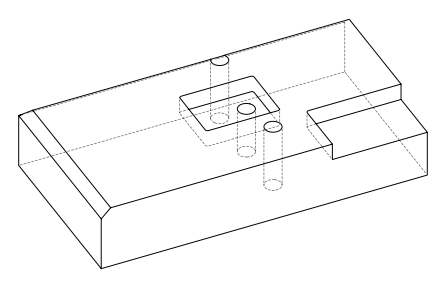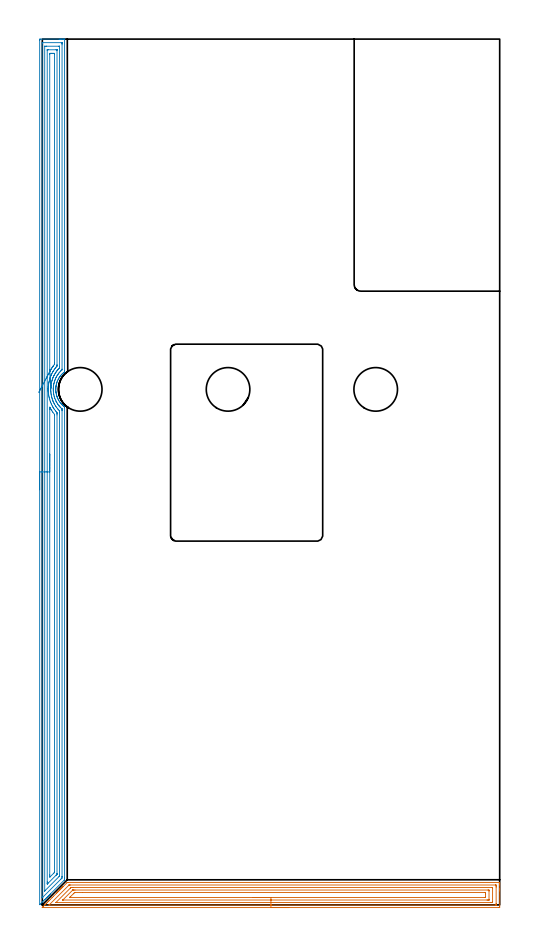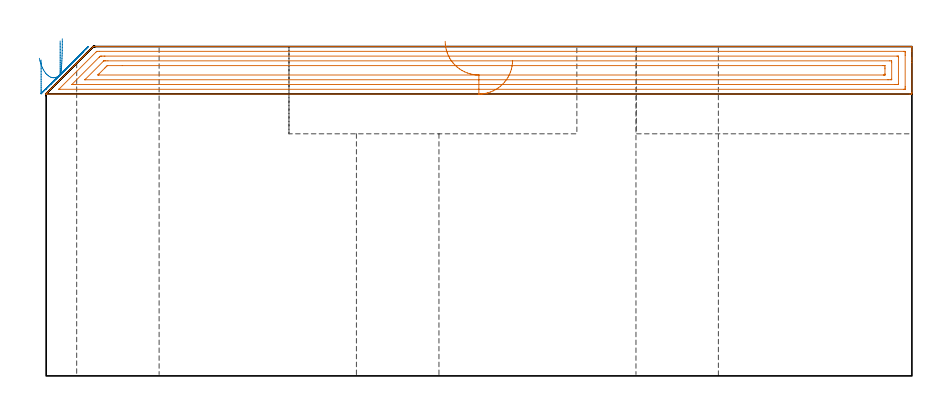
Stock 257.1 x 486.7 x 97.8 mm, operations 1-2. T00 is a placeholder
(PLAN: 11 operations, 7 tool changes, 220.6 min)
(1 AREA_MILL | FG_CHAMFER_SURFACE | UGT0205_001 | 10.34 min | 25556 mm3)
(2 AREA_MILL_1 | FG_CHAMFER_SURFACE_1 | UGT0205_001 | 19.57 min | 46769 mm3)
(3 MILL_CORNER_NOTCH_RECTANGULAR | CORNER_NOTCH_RECTANGULAR | NXT0201_008 | Follow Part, ap 1.5, ae 75% | 111.07 min | 300161 mm3)
(4 MILL_RECTANGULAR_POCKET | POCKET_RECTANGULAR_STRAIGHT | NXT0201_008 | Follow Part, ap 1.5, ae 75% | 77.48 min | 244895 mm3)
(5 SPOT_DRILL | STEP1HOLE | NXT0321_9005560120000 | 0.05 min | 90 mm3)
(6 SPOT_DRILL_1 | STEP1HOLE_2 | NXT0321_9005560120000 | 0.05 min | 82 mm3)
(7 DRILL_THROUGH_HOLE_INTO_CENTER | STEP1HOLE | UGT0301_515 | 0.42 min | 10904 mm3)
(8 DRILL_TO_ENLARGE_THROUGH_HOLE | STEP1HOLE | UGT0301_058 | 0.44 min | 34914 mm3)
(9 INDEXABLE_INSERT_DRILL_THROUGH_HOLE_FROM_SOLID | STEP1HOLE_1 | NXT0302_020 | 0.31 min | 33851 mm3)
(10 DRILL_THROUGH_HOLE_INTO_CENTER_1 | STEP1HOLE_2 | UGT0301_515 | 0.42 min | 10931 mm3)
(11 DRILL_TO_ENLARGE_THROUGH_HOLE_1 | STEP1HOLE_2 | UGT0301_058 | 0.44 min | 35025 mm3)
(TOOL UGT0205_001 | Chamfer Mill 20 x 3 x 45 deg. | D20 FL50 Z2)
(TOOL NXT0201_008 | ENDMILL 6mm [2P460-0600-NA 1630] | D6 FL26 Z6)
(TOOL NXT0321_9005560120000 | NC Spot Drill, 120deg, 12mm, HSS, Uncoated | D12 PA120 FL30 Z2)
(TOOL UGT0301_515 | Carbide Drill 12.0 mm | D12 PA118 FL101 Z2)
(TOOL UGT0301_058 | Twist Drill 24.5 mm | D24.5 PA118 FL160 Z2)
(TOOL NXT0302_020 | Index. Insert Drill 24.5mm [880-D2450L25-03] | D24.5 PA176 FL74 Z2)
(OP 1 AREA_MILL)
G17 G21 G94 G90
T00 M6
G54
G17 G0 G90 X138.504 Y-1.5 S1061 M3
G43 Z107.8 H0
Z93.7
G94 G1 X138.465 Z92.828 F250.
X138.352 Z91.964
X138.163 Z91.112
X137.9 Z90.28
X137.567 Z89.474
X137.164 Z88.7
X136.695 Z87.964
X136.164 Z87.272
X135.575 Z86.629
X134.931 Z86.04
X134.239 Z85.508
X133.504 Z85.04
X132.73 Z84.637
X131.924 Z84.303
X131.092 Z84.041
X130.24 Z83.852
X129.375 Z83.738
X128.504 Z83.7
X0.06
X-0.044 Y-1.497 Z83.699
X-0.081 Y-1.496
X0.06 Y-1.344 Z83.855
X0.127 Y-1.274 Z83.925
X0.22 Y-1.181 Z84.018
X0.637 Y-0.763 Z84.433
X1.225 Y-0.176 Z85.024
X1.398 Y-0.002 Z85.195
X1.518 Y0.118 Z85.315
X2.106 Y0.705 Z85.905
X2.29 Y0.89 Z86.087
X2.399 Y0.999 Z86.196
X2.987 Y1.586 Z86.786
X3.573 Y2.173 Z87.371
X3.868 Y2.467 Z87.667
X4.52 Y3.119 Z88.318
X5.412 Y4.011 Z89.21
X6.304 Y4.903 Z90.102
X7.977 Y6.578 Z91.776
X8.088 Y6.689 Z91.885
X8.433 Y7.032 Z92.232
X8.627 Y7.226 Z92.426
X8.858 Y7.459 Z92.657
X8.979 Y7.581 Z92.777
X9.152 Y7.752 Z92.95
X9.425 Y8.026 Z93.224
X9.591 Y8.193 Z93.387
X9.755 Y8.355 Z93.553
X9.871 Y8.472 Z93.67
X10.031 Y8.633 Z93.828
X10.189 Y8.79 Z93.988
X10.317 Y8.918 Z94.116
X10.472 Y9.073 Z94.269
X10.624 Y9.225 Z94.423
X10.763 Y9.364 Z94.562
X10.912 Y9.514 Z94.709
X11.059 Y9.66 Z94.858
X11.209 Y9.81 Z95.008
X11.353 Y9.954 Z95.15
X11.494 Y10.095 Z95.293
X11.655 Y10.256 Z95.454
X11.793 Y10.395 Z95.591
X13.885 Y12.487 Z97.684
X13.998 Y12.598 Z97.795
X14.002
X14.331 Y12.6 Z97.8
X256.947
X257.09 Y12.594 Z97.793
X257.1 Y12.296 Z97.495
Y11.879 Z97.078
Y11.276 Z96.47
Y9.212 Z94.41
Y8.633 Z93.828
Y7.902 Z93.098
Y-1.057 Z84.141
X257.098 Y-1.348 Z83.849
X257.09 Y-1.492 Z83.705
X256.945 Y-1.499 Z83.699
X256.501 Y-1.5 Z83.7
X128.504
Y-0.086 Z85.114
X4.074 Y-0.085 Z85.115
X3.982
X3.816 Y-0.08 Z85.12
X3.785 Y-0.079 Z85.121
X3.786 Y-0.074 Z85.126
X3.797 Y-0.06 Z85.141
X3.874 Y0.022 Z85.222
X14.777 Y10.927 Z96.127
X14.954 Y11.101 Z96.301
X15.005 Y11.147 Z96.347
X15.032 Y11.17 Z96.37
X15.07 Y11.179 Z96.379
X15.761 Y11.186 Z96.386
X254.717 Y11.185 Z96.385
X254.81 Y11.184 Z96.384
X255.074 Y11.179 Z96.379
X255.09 Y11.093 Z96.293
X255.097 Y10.901 Z96.101
X255.099 Y10.395 Z95.595
X255.1 Y10.017 Z95.217
X255.099 Y0.705 Z85.905
X255.098 Y0.329 Z85.529
X255.09 Y-0.05 Z85.15
X255.084 Y-0.08 Z85.12
X255.067 Y-0.082 Z85.118
X255.018 Y-0.084 Z85.116
X254.918 Y-0.085 Z85.115
X254.717 Y-0.086 Z85.114
X128.504
Y1.328 Z86.528
X8.534 Y1.329 Z86.529
X7.901
X7.651 Y1.332 Z86.532
X7.642 Y1.334 Z86.534
X7.641 Y1.336 Z86.536
X7.642 Y1.34 Z86.54
X15.742 Y9.442 Z94.642
X15.816 Y9.514 Z94.714
X16.066 Y9.754 Z94.954
X16.307 Y9.765 Z94.965
X16.561 Y9.768 Z94.968
X17.193 Y9.771 Z94.971
X17.453
X252.673
X252.933 Y9.769 Z94.969
X253.02 Y9.767 Z94.967
X253.081 Y9.765 Z94.965
X253.09 Y9.678 Z94.878
X253.096 Y9.514 Z94.714
X253.099 Y9.35 Z94.55
Y1.586 Z86.786
X253.098 Y1.424 Z86.624
X253.092 Y1.367 Z86.567
X253.087 Y1.335 Z86.535
X253.063 Y1.334 Z86.534
X252.933 Y1.331 Z86.531
X252.302 Y1.329 Z86.529
X252.041 Y1.328 Z86.528
X128.504
Y2.743 Z87.943
X11.564
X11.514 Y2.745 Z87.945
X11.505 Y2.747 Z87.947
X11.504 Y2.749 Z87.949
X11.518 Y2.766 Z87.966
X11.597 Y2.847 Z88.047
X11.656 Y2.907 Z88.107
X16.975 Y8.225 Z93.425
X17.044 Y8.292 Z93.492
X17.089 Y8.332 Z93.532
X17.113 Y8.35 Z93.55
X17.148 Y8.352 Z93.552
X17.453 Y8.356 Z93.556
X17.733 Y8.357 Z93.557
X18.345
X250.538 Y8.356 Z93.556
X250.984 Y8.352 Z93.552
X251.085 Y8.35 Z93.55
X251.091 Y8.175 Z93.375
X251.1 Y7.801 Z93.001
X251.099 Y2.932 Z88.132
X251.098 Y2.828 Z88.028
X251.094 Y2.776 Z87.976
X251.091 Y2.755 Z87.955
X251.072 Y2.75 Z87.95
X250.867 Y2.746 Z87.946
X250.257 Y2.743 Z87.943
X249.978
X128.504
Y4.157 Z89.357
X15.669
X15.597 Y4.158 Z89.358
X15.452 Y4.161 Z89.361
X15.374 Y4.164 Z89.364
X15.393 Y4.187 Z89.387
X15.43 Y4.229 Z89.429
X15.548 Y4.349 Z89.549
X15.669 Y4.471 Z89.671
X17.453 Y6.255 Z91.455
X17.764 Y6.564 Z91.764
X18.076 Y6.871 Z92.071
X18.131 Y6.921 Z92.121
X18.156 Y6.936 Z92.136
X18.2 Y6.939 Z92.139
X18.274 Y6.942 Z92.142
X22.607 Y6.943 Z92.143
X248.546
X248.691 Y6.941 Z92.141
X248.981 Y6.936 Z92.136
X249.091 Y6.929 Z92.129
X249.094 Y6.912 Z92.112
X249.096 Y6.871 Z92.071
X249.1 Y6.253 Z91.453
Y5.99 Z91.19
Y4.491 Z89.691
X249.099 Y4.229 Z89.429
X249.098 Y4.19 Z89.39
X249.094 Y4.172 Z89.372
X249.092 Y4.167 Z89.367
X249.055 Y4.164 Z89.364
X248.764 Y4.159 Z89.359
X248.619 Y4.157 Z89.357
X128.504
X127.632 Z89.395
X126.767 Z89.509
X125.915 Z89.698
X125.083 Z89.96
X124.277 Z90.294
X123.504 Z90.697
X122.768 Z91.165
X122.076 Z91.696
X121.432 Z92.286
X120.843 Z92.929
X120.312 Z93.621
X119.843 Z94.357
X119.44 Z95.131
X119.107 Z95.937
X118.844 Z96.769
X118.655 Z97.62
X118.542 Z98.485
X118.504 Z99.357
G0 Z107.8
M5
M2
(OP 2 AREA_MILL_1)
G17 G21 G94 G90
T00 M6
G54
G17 G0 G90 X-1.5 Y233.4 S1061 M3
G43 Z107.8 H0
Z93.8
G94 G1 Y233.438 Z92.928 F250.
Y233.552 Z92.064
Y233.741 Z91.212
Y234.003 Z90.38
Y234.337 Z89.574
Y234.74 Z88.8
Y235.209 Z88.064
Y235.74 Z87.372
Y236.329 Z86.729
Y236.972 Z86.14
Y237.664 Z85.608
Y238.4 Z85.14
Y239.174 Z84.737
Y239.98 Z84.403
Y240.812 Z84.141
Y241.664 Z83.952
Y242.528 Z83.838
Y243.4 Z83.8
X-1.499 Y486.075 Z83.801
X-1.496 Y486.49 Z83.802
X-1.492 Y486.69 Z83.805
X-1.089 Y486.7 Z84.208
X9.453 Z94.748
X9.982 Z95.279
X10.332 Z95.628
X10.861 Z96.157
X11.211 Z96.505
X11.91 Z97.209
X12.173 Z97.473
X12.338 Y486.698 Z97.631
X12.497 Y486.69 Z97.788
X12.5 Y486.522 Z97.8
Y300.158
X12.498 Y299.643 Z97.788
X12.324 Y299.498 Z97.623
X12.089 Y299.313 Z97.389
X12. Y299.243 Z97.299
X11.807 Y299.077 Z97.106
X11.787 Y299.06 Z97.087
X11.413 Y298.719 Z96.712
X11.031 Y298.349 Z96.327
X10.934 Y298.249 Z96.231
X10.583 Y297.857 Z95.879
X10.242 Y297.456 Z95.54
X10.15 Y297.338 Z95.449
X10.059 Y297.221 Z95.357
X10.039 Y297.192 Z95.337
X9.927 Y297.03 Z95.222
X9.793 Y296.842 Z95.092
X9.746 Y296.775 Z95.045
X9.596 Y296.562 Z94.896
X9.453 Y296.335 Z94.752
X9.33 Y296.136 Z94.624
X9.187 Y295.909 Z94.483
X9.053 Y295.669 Z94.35
X8.825 Y295.224 Z94.123
X8.617 Y294.775 Z93.912
X8.311 Y294.043 Z93.61
X8.254 Y293.882 Z93.553
X8.11 Y293.436 Z93.408
X7.979 Y292.988 Z93.278
X7.868 Y292.542 Z93.167
X7.774 Y292.095 Z93.072
X7.747 Y291.941 Z93.046
X7.696 Y291.648 Z92.996
X7.672 Y291.468 Z92.971
X7.636 Y291.201 Z92.935
X7.623 Y291.072 Z92.922
X7.593 Y290.755 Z92.89
X7.57 Y290.326 Z92.861
X7.569 Y290.308 Z92.86
X7.559 Y290.009 Z92.856
X7.554 Y289.749 Z92.849
X7.56 Y289.414 Z92.86
X7.585 Y288.967 Z92.883
X7.624 Y288.539 Z92.919
X7.626 Y288.521 Z92.92
X7.681 Y288.074 Z92.977
X7.694 Y287.983 Z92.993
X7.696 Y287.966 Z92.996
X7.752 Y287.627 Z93.049
X7.842 Y287.18 Z93.138
X7.945 Y286.751 Z93.239
X7.949 Y286.734 Z93.243
X7.989 Y286.583 Z93.287
X8.016 Y286.486 Z93.314
X8.069 Y286.304 Z93.362
X8.074 Y286.286 Z93.367
X8.214 Y285.84 Z93.509
X8.282 Y285.64 Z93.582
X8.287 Y285.627 Z93.586
X8.311 Y285.557 Z93.61
X8.373 Y285.41 Z93.668
X8.516 Y285.052 Z93.815
X8.559 Y284.947 Z93.858
X8.765 Y284.498 Z94.062
X8.86 Y284.305 Z94.16
X8.986 Y284.053 Z94.285
X9.116 Y283.817 Z94.415
X9.185 Y283.691 Z94.484
X9.513 Y283.16 Z94.81
X9.746 Y282.815 Z95.044
X9.78 Y282.765 Z95.078
X10.059 Y282.376 Z95.358
X10.145 Y282.266 Z95.445
X10.332 Y282.049 Z95.632
X10.517 Y281.835 Z95.813
X10.625 Y281.71 Z95.92
X10.899 Y281.388 Z96.198
X10.911 Y281.373 Z96.211
X10.933 Y281.35 Z96.232
X11.24 Y281.049 Z96.54
X11.364 Y280.929 Z96.663
X11.65 Y280.667 Z96.947
X11.807 Y280.521 Z97.106
X12.089 Y280.286 Z97.388
X12.151 Y280.237 Z97.451
X12.392 Y280.047 Z97.691
X12.494 Y279.964 Z97.792
X12.5 Y279.6 Z97.8
X12.493 Y15.026 Z97.793
X12.49 Y14.14 Z97.79
Y14.132
X12.479 Y14.109 Z97.779
X12.459 Y14.085 Z97.759
X12.283 Y13.897 Z97.583
X4.621 Y6.225 Z89.918
X4.483 Y6.088 Z89.781
X4.323 Y5.927 Z89.621
X4.182 Y5.786 Z89.478
X4.037 Y5.641 Z89.335
X3.891 Y5.495 Z89.188
X3.743 Y5.346 Z89.038
X3.59 Y5.194 Z88.888
X3.458 Y5.062 Z88.756
X3.304 Y4.906 Z88.599
X3.144 Y4.747 Z88.442
X3.026 Y4.629 Z88.324
X2.864 Y4.466 Z88.159
X2.697 Y4.3 Z87.995
X2.425 Y4.028 Z87.723
X2.251 Y3.853 Z87.548
X1.688 Y3.291 Z86.988
X1.359 Y2.959 Z86.655
X0.749 Y2.351 Z86.049
X0.018 Y1.619 Z85.317
X-1.323 Y0.278 Z83.977
X-1.493 Y0.119 Z83.807
X-1.5 Y0.278 Z83.8
Y0.293
Y243.4
X-0.086 Z85.214
Y484.16
X-0.079 Y484.686 Z85.221
X-0.052 Y484.69 Z85.248
X0.019 Y484.696 Z85.319
X0.127 Y484.699 Z85.427
X10.806 Y484.7 Z96.106
X11.006 Y484.697 Z96.306
X11.039 Y484.695 Z96.339
X11.071 Y484.691 Z96.371
X11.079 Y484.649 Z96.379
X11.084 Y484.417 Z96.384
X11.085 Y484.288 Z96.385
X11.086 Y483.521 Z96.386
X11.085 Y301.18 Z96.385
X11.084 Y301.052 Z96.384
X11.081 Y300.861 Z96.381
X11.079 Y300.817 Z96.379
X11.054 Y300.783 Z96.354
X10.991 Y300.72 Z96.291
X10.819 Y300.556 Z96.119
X10.352 Y300.117 Z95.652
X10.332 Y300.096 Z95.632
X9.934 Y299.67 Z95.234
X9.569 Y299.264 Z94.869
X9.515 Y299.202 Z94.815
X9.453 Y299.127 Z94.753
X9.123 Y298.707 Z94.423
X8.876 Y298.371 Z94.176
X8.751 Y298.192 Z94.051
X8.575 Y297.935 Z93.875
X8.396 Y297.658 Z93.696
X8.283 Y297.477 Z93.583
X8.06 Y297.107 Z93.36
X7.748 Y296.531 Z93.048
X7.696 Y296.427 Z92.996
X7.465 Y295.925 Z92.765
X7.362 Y295.689 Z92.662
X7.201 Y295.3 Z92.501
X7. Y294.795 Z92.3
X6.971 Y294.717 Z92.271
X6.951 Y294.66 Z92.251
X6.818 Y294.246 Z92.118
X6.74 Y293.981 Z92.04
X6.718 Y293.902 Z92.018
X6.557 Y293.273 Z91.857
X6.497 Y293.008 Z91.797
X6.401 Y292.538 Z91.701
X6.328 Y292.114 Z91.628
X6.279 Y291.768 Z91.579
X6.217 Y291.22 Z91.517
X6.192 Y290.963 Z91.492
X6.153 Y290.326 Z91.453
X6.149 Y290.243 Z91.449
X6.146 Y290.116 Z91.446
X6.144 Y289.779 Z91.444
X6.151 Y289.432 Z91.451
X6.159 Y289.209 Z91.459
X6.201 Y288.539 Z91.501
X6.211 Y288.4 Z91.511
X6.227 Y288.246 Z91.527
X6.305 Y287.645 Z91.605
X6.376 Y287.2 Z91.676
X6.463 Y286.751 Z91.763
X6.621 Y286.057 Z91.921
X6.675 Y285.857 Z91.975
X6.818 Y285.358 Z92.118
X6.946 Y284.963 Z92.246
X7.015 Y284.762 Z92.315
X7.292 Y284.069 Z92.592
X7.689 Y283.183 Z92.989
X7.696 Y283.168 Z92.996
X8.005 Y282.596 Z93.305
X8.186 Y282.282 Z93.486
X8.575 Y281.666 Z93.875
X8.763 Y281.388 Z94.063
X9.364 Y280.585 Z94.664
X9.453 Y280.481 Z94.753
X9.86 Y280.015 Z95.16
X10.043 Y279.807 Z95.343
X10.239 Y279.6 Z95.539
X10.332 Y279.509 Z95.632
X10.739 Y279.121 Z96.039
X10.954 Y278.914 Z96.254
X11.065 Y278.806 Z96.365
X11.079 Y278.782 Z96.379
X11.082 Y278.757 Z96.382
X11.083 Y278.706 Z96.383
X11.086 Y277.94 Z96.386
Y277.813
X11.079 Y16.054 Z96.379
X11.078 Y15.92 Z96.378
X11.073 Y15.166 Z96.373
X11.042 Y15.117 Z96.342
X10.959 Y15.026 Z96.259
X10.645 Y14.708 Z95.945
X10.332 Y14.394 Z95.632
X0.248 Y4.3 Z85.548
X0.104 Y4.158 Z85.404
X0.014 Y4.071 Z85.314
X-0.071 Y3.993 Z85.229
X-0.079 Y3.99 Z85.221
X-0.081 Y4.043 Z85.219
X-0.085 Y4.172 Z85.215
Y4.3
X-0.086 Y4.812 Z85.214
Y243.4
X1.328 Z86.628
X1.329 Y482.5 Z86.629
X1.33 Y482.611 Z86.63
X1.333 Y482.665 Z86.633
X1.335 Y482.686 Z86.635
X1.358 Y482.692 Z86.658
X1.547 Y482.696 Z86.847
X2.229 Y482.7 Z87.529
X2.425 Z87.725
X9.257 Y482.699 Z94.557
X9.453 Y482.696 Z94.753
X9.649 Y482.69 Z94.949
X9.665 Y482.687 Z94.965
X9.667 Y482.671 Z94.967
X9.67 Y482.633 Z94.97
X9.671 Y482.574 Z94.971
Y482.5
Y302.619
X9.666 Y301.946 Z94.966
X9.665 Y301.895 Z94.965
X9.636 Y301.858 Z94.936
X9.59 Y301.807 Z94.89
X9.453 Y301.661 Z94.753
X9.161 Y301.35 Z94.461
X8.886 Y301.052 Z94.186
X8.739 Y300.885 Z94.039
X8.575 Y300.691 Z93.875
X8.338 Y300.399 Z93.638
X8.149 Y300.158 Z93.449
X7.956 Y299.894 Z93.256
X7.696 Y299.531 Z92.996
X7.589 Y299.374 Z92.889
X7.516 Y299.264 Z92.816
X7.244 Y298.83 Z92.544
X6.961 Y298.371 Z92.261
X6.909 Y298.278 Z92.209
X6.818 Y298.111 Z92.118
X6.604 Y297.694 Z91.904
X6.497 Y297.477 Z91.797
X6.316 Y297.093 Z91.616
X6.089 Y296.583 Z91.389
X6.043 Y296.477 Z91.343
X5.939 Y296.223 Z91.239
X5.793 Y295.838 Z91.093
X5.738 Y295.689 Z91.038
X5.568 Y295.173 Z90.868
X5.454 Y294.795 Z90.754
X5.367 Y294.484 Z90.667
X5.213 Y293.902 Z90.513
X5.183 Y293.777 Z90.483
X5.061 Y293.218 Z90.361
X5.026 Y293.043 Z90.326
X5.02 Y293.008 Z90.32
X4.907 Y292.27 Z90.207
X4.886 Y292.114 Z90.186
X4.813 Y291.472 Z90.113
X4.789 Y291.22 Z90.089
X4.756 Y290.636 Z90.056
X4.742 Y290.326 Z90.042
X4.73 Y289.769 Z90.03
X4.737 Y289.432 Z90.037
X4.764 Y288.841 Z90.064
X4.783 Y288.539 Z90.083
X4.84 Y287.869 Z90.14
X4.868 Y287.645 Z90.168
X4.98 Y286.833 Z90.28
X4.994 Y286.751 Z90.294
X5.061 Y286.39 Z90.361
X5.177 Y285.857 Z90.477
X5.211 Y285.704 Z90.511
X5.317 Y285.286 Z90.617
X5.408 Y284.963 Z90.708
X5.555 Y284.46 Z90.855
X5.683 Y284.069 Z90.983
X5.939 Y283.379 Z91.239
X6.019 Y283.176 Z91.319
X6.075 Y283.037 Z91.375
X6.424 Y282.282 Z91.724
X6.552 Y282.011 Z91.852
X6.818 Y281.487 Z92.118
X6.871 Y281.388 Z92.171
X6.939 Y281.264 Z92.239
X7.419 Y280.494 Z92.719
X7.696 Y280.071 Z92.996
X8.046 Y279.6 Z93.346
X8.575 Y278.926 Z93.875
X8.757 Y278.706 Z94.057
X9.084 Y278.333 Z94.384
X9.453 Y277.938 Z94.753
X9.569 Y277.813 Z94.869
X9.664 Y277.697 Z94.964
X9.667 Y277.596 Z94.967
X9.671 Y276.919 Z94.971
Y276.697
X9.665 Y16.599 Z94.965
X9.663 Y16.384 Z94.963
X9.66 Y16.241 Z94.96
X9.658 Y16.191 Z94.958
X9.648 Y16.171 Z94.948
X9.618 Y16.138 Z94.918
X9.453 Y15.965 Z94.753
X9.431 Y15.943 Z94.731
X1.46 Y7.964 Z86.76
X1.37 Y7.876 Z86.67
X1.353 Y7.863 Z86.653
X1.335 Y7.853 Z86.635
X1.332 Y7.876 Z86.632
X1.331 Y7.904 Z86.631
X1.329 Y8.097 Z86.629
X1.328 Y243.4 Z86.628
X2.743 Z88.043
Y480.389
X2.745 Y480.579 Z88.045
X2.747 Y480.648 Z88.047
X2.749 Y480.681 Z88.049
X2.764 Y480.69 Z88.064
X2.87 Y480.693 Z88.17
X3.316 Y480.7 Z88.616
X7.708 Z93.008
X8.129 Y480.694 Z93.429
X8.233 Y480.69 Z93.533
X8.251 Y480.687 Z93.551
X8.253 Y480.672 Z93.553
X8.255 Y480.635 Z93.555
X8.257 Y480.556 Z93.557
Y303.734
X8.255 Y303.165 Z93.555
X8.253 Y303.002 Z93.553
X8.25 Y302.925 Z93.55
X8.192 Y302.84 Z93.492
X7.961 Y302.57 Z93.261
X7.696 Y302.261 Z92.996
X7.554 Y302.09 Z92.854
X7.438 Y301.946 Z92.738
X7.164 Y301.594 Z92.464
X6.818 Y301.119 Z92.118
X6.79 Y301.08 Z92.09
X6.771 Y301.052 Z92.071
X6.435 Y300.548 Z91.735
X6.183 Y300.158 Z91.483
X6.089 Y300.006 Z91.389
X5.939 Y299.757 Z91.239
X5.763 Y299.444 Z91.063
X5.665 Y299.264 Z90.965
X5.457 Y298.861 Z90.757
X5.214 Y298.371 Z90.514
X5.164 Y298.266 Z90.464
X5.061 Y298.039 Z90.361
X4.892 Y297.648 Z90.192
X4.821 Y297.477 Z90.121
X4.638 Y297.013 Z89.938
X4.473 Y296.583 Z89.773
X4.399 Y296.362 Z89.699
X4.182 Y295.701 Z89.482
X4.179 Y295.692 Z89.479
X3.99 Y294.991 Z89.29
X3.94 Y294.795 Z89.24
X3.816 Y294.274 Z89.116
X3.736 Y293.902 Z89.036
X3.662 Y293.537 Z88.962
X3.574 Y293.008 Z88.874
X3.538 Y292.769 Z88.838
X3.452 Y292.114 Z88.752
X3.436 Y291.979 Z88.736
X3.366 Y291.22 Z88.666
X3.362 Y291.161 Z88.662
X3.321 Y290.326 Z88.621
Y290.309
X3.316 Y289.432 Z88.616
Y289.42
X3.358 Y288.539 Z88.658
X3.362 Y288.48 Z88.662
X3.433 Y287.645 Z88.733
X3.448 Y287.497 Z88.748
X3.551 Y286.751 Z88.851
X3.596 Y286.453 Z88.896
X3.704 Y285.857 Z89.004
X3.812 Y285.34 Z89.112
X3.9 Y284.963 Z89.2
X3.983 Y284.625 Z89.283
X4.112 Y284.14 Z89.412
X4.133 Y284.069 Z89.433
X4.182 Y283.905 Z89.482
X4.418 Y283.176 Z89.718
X4.557 Y282.794 Z89.857
X4.759 Y282.282 Z90.059
X5.061 Y281.572 Z90.361
X5.143 Y281.388 Z90.443
X5.215 Y281.231 Z90.515
X5.586 Y280.494 Z90.886
X5.939 Y279.855 Z91.239
X6.089 Y279.6 Z91.389
X6.333 Y279.2 Z91.633
X6.663 Y278.706 Z91.963
X6.818 Y278.491 Z92.118
X7.336 Y277.813 Z92.636
X7.696 Y277.358 Z92.996
X8.24 Y276.703 Z93.54
X8.25 Y276.632 Z93.55
X8.254 Y276.351 Z93.554
X8.256 Y276.025 Z93.556
X8.257 Y275.454 Z93.557
X8.25 Y17.708 Z93.55
X8.249 Y17.426 Z93.549
X8.246 Y17.285 Z93.546
X8.244 Y17.219 Z93.544
X8.211 Y17.184 Z93.511
X7.853 Y16.814 Z93.153
X7.774 Y16.734 Z93.074
X3.304 Y12.259 Z88.604
X2.899 Y11.862 Z88.199
X2.832 Y11.799 Z88.132
X2.749 Y11.736 Z88.049
X2.747 Y11.841 Z88.047
X2.744 Y12.02 Z88.044
X2.743 Y12.345 Z88.043
Y12.915
Y243.4
X4.157 Z89.457
Y278.706
X4.159 Y279.6 Z89.459
X4.16 Y279.623 Z89.46
X4.182 Y279.808 Z89.482
X4.29 Y279.6 Z89.59
X4.41 Y279.369 Z89.71
X4.78 Y278.706 Z90.08
X5.061 Y278.233 Z90.361
X5.322 Y277.813 Z90.622
X5.887 Y276.972 Z91.187
X6.818 Y275.764 Z92.118
X6.842 Y275.131 Z92.142
Y275.106
X6.836 Y18.601 Z92.136
X6.835 Y18.583 Z92.135
X6.818 Y18.239 Z92.118
X6.558 Y17.972 Z91.858
X6.298 Y17.708 Z91.598
X4.512 Y15.92 Z89.812
X4.343 Y15.756 Z89.643
X4.182 Y15.601 Z89.482
X4.159 Y15.92 Z89.459
X4.158 Y15.944 Z89.458
X4.157 Y16.814 Z89.457
Y243.4
Y244.272 Z89.495
Y245.137 Z89.609
Y245.988 Z89.798
Y246.82 Z90.06
Y247.626 Z90.394
Y248.4 Z90.797
Y249.136 Z91.265
Y249.828 Z91.796
Y250.471 Z92.386
Y251.06 Z93.029
Y251.592 Z93.721
Y252.06 Z94.457
Y252.463 Z95.231
Y252.797 Z96.037
Y253.059 Z96.869
Y253.248 Z97.72
Y253.362 Z98.585
Y253.4 Z99.457
G0 X4.791 Y290.496 Z100.112
G1 X4.792 Y290.477 Z99.24
X4.788 Y290.534 Z98.369
X4.779 Y290.667 Z97.507
X4.766 Y290.874 Z96.66
X4.748 Y291.154 Z95.834
X4.725 Y291.505 Z95.035
X4.697 Y291.924 Z94.271
X4.666 Y292.408 Z93.545
X4.63 Y292.953 Z92.865
X4.591 Y293.555 Z92.235
X4.548 Y294.21 Z91.66
X4.502 Y294.912 Z91.144
X4.453 Y295.656 Z90.692
X4.402 Y296.437 Z90.307
X4.349 Y297.249 Z89.991
X4.295 Y298.085 Z89.747
X4.239 Y298.938 Z89.577
X4.182 Y299.804 Z89.482
X4.159 Y300.158 Z89.459
X4.158 Y300.183 Z89.458
X4.157 Y301.052 Z89.457
X4.158 Y478.031 Z89.458
Y478.055
X4.182 Y478.69 Z89.482
X4.407 Y478.696 Z89.707
X5.061 Y478.699 Z90.361
X5.282 Y478.7 Z90.582
X5.939 Y478.699 Z91.239
X6.161 Z91.461
X6.818 Y478.69 Z92.118
X6.842 Y478.031 Z92.142
Y478.006
Y304.627
Y304.603
X6.818 Y303.848 Z92.118
X6.77 Y303.782 Z92.07
X6.733 Y303.734 Z92.033
X6.381 Y303.285 Z91.681
X6.037 Y302.84 Z91.337
X5.995 Y302.783 Z91.295
X5.939 Y302.703 Z91.239
X5.632 Y302.258 Z90.932
X5.42 Y301.946 Z90.72
X5.278 Y301.725 Z90.578
X5.061 Y301.383 Z90.361
X4.936 Y301.179 Z90.236
X4.862 Y301.052 Z90.162
X4.616 Y300.611 Z89.916
X4.37 Y300.158 Z89.67
X4.304 Y300.034 Z89.604
X4.182 Y299.804 Z89.482
X3.806 Y299.091 Z89.148
X3.418 Y298.355 Z88.885
X3.02 Y297.602 Z88.696
X2.617 Y296.837 Z88.582
X2.21 Y296.066 Z88.544
X1.803 Y295.296 Z88.581
X1.399 Y294.531 Z88.695
X1.002 Y293.777 Z88.884
X0.613 Y293.041 Z89.146
X0.237 Y292.329 Z89.479
X-0.124 Y291.644 Z89.882
X-0.468 Y290.993 Z90.35
X-0.791 Y290.381 Z90.881
X-1.091 Y289.812 Z91.47
X-1.366 Y289.29 Z92.113
X-1.614 Y288.821 Z92.805
X-1.833 Y288.406 Z93.541
X-2.021 Y288.049 Z94.314
G0 Z107.8
M5
M2
